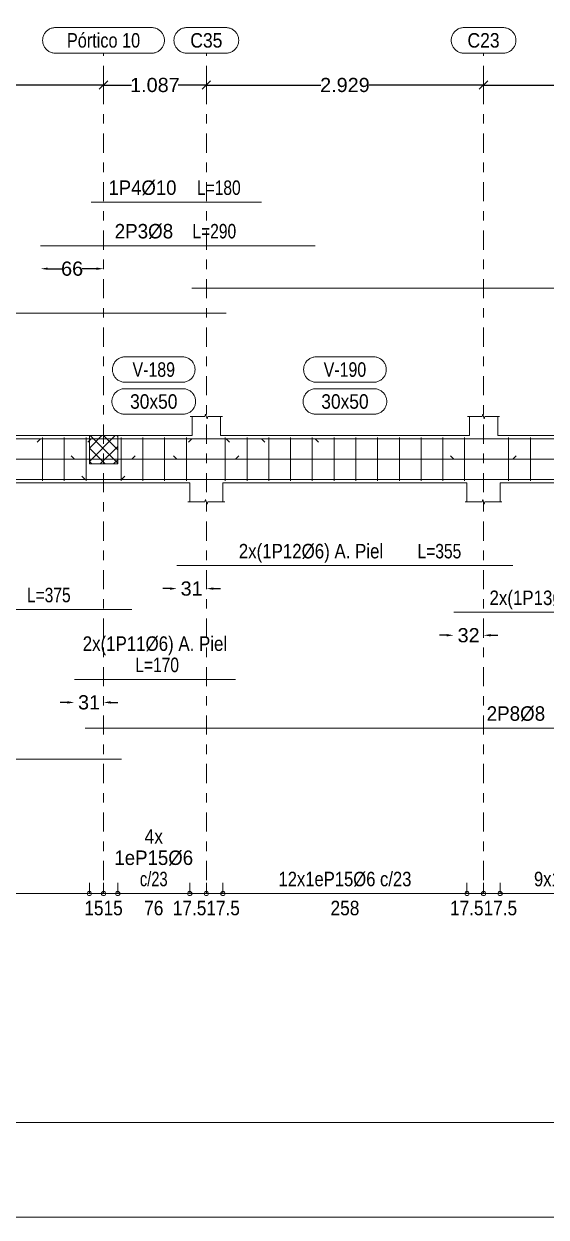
# Model space of a CAD drawing. Header units: millimetres. Extents: x 2 to 158, y -69 to 77.
# Drawn here: x 83.35 to 88.87, y -46.8 to -34.19 of the extents above; entities that cross this region are included whole.
import ezdxf
from ezdxf.enums import TextEntityAlignment as Align

# ---------------------------------------------------------------- set-up
doc = ezdxf.new("R2010")
doc.units = ezdxf.units.MM
doc.linetypes.add('CYPE_RAYAPUNTO', pattern=[0.4125, 0.2025, -0.105, 0, -0.105])
for name, color, linetype, lineweight in [('ALZ_ARM_LONG_ARM_TEXTOS', 3, 'Continuous', 9), ('ALZ_ARM_LONG_TXT_LONG', 3, 'Continuous', 9), ('ALZ_ARM_TRANS_TXT_EST', 3, 'Continuous', 9), ('ALZ_CONT_NUDOS', 122, 'Continuous', 9), ('ALZ_CONT_VIG_HORMIGON', 2, 'Continuous', 9), ('ALZ_COT_COT_ARM', 3, 'Continuous', 0), ('ALZ_COT_COT_EST', 3, 'Continuous', 0), ('ALZ_COT_COT_LIN_APOYOS', 2, 'CYPE_RAYAPUNTO', 0), ('ALZ_COT_LONGITUD_PROYECTADA', 122, 'Continuous', 0), ('ALZ_COT_TEXTOS_ESTRIBOS', 122, 'Continuous', 0), ('ALZ_REF_COT_LIN_AUX_COTA', 2, 'CYPE_RAYAPUNTO', 9), ('ALZ_REF_REF_NOMBRE', 3, 'Continuous', 9), ('ALZ_REF_REF_REFERENCIA', 3, 'Continuous', 9), ('ALZ_REF_TEXTO_REF_NOMBRE', 3, 'Continuous', 9), ('ALZ_REF_TEXTO_REF_REFERENCIA', 3, 'Continuous', 9), ('ARM_LONGITUDINAL_Ø10', 103, 'Continuous', 9), ('ARM_LONGITUDINAL_Ø6', 151, 'Continuous', 9), ('ARM_LONGITUDINAL_Ø8', 32, 'Continuous', 9), ('ARM_TRANSVERSAL_Ø6', 151, 'Continuous', 9), ('RECUAD_LIMITES', 2, 'Continuous', 0), ('RECUAD_MARCO', 1, 'Continuous', 20)]:
    doc.layers.add(name, color=color, linetype=linetype, lineweight=lineweight)
doc.styles.add('CYPETXT_0.225_romans', font='arial.ttf', dxfattribs={"height": 0.15})
doc.styles.add('CYPETXT_romans', font='arial.ttf', dxfattribs={"height": 0.2})
doc.dimstyles.new('cype_arrow', dxfattribs={"dimtxt": 0.18, "dimasz": 0.075, "dimexe": 0.05625, "dimexo": 0.05625, "dimgap": 0, "dimtad": 0, "dimdec": 4, "dimzin": 0, "dimdsep": 46, "dimtxsty": 'CYPETXT_0.225_romans', "dimcen": 0.09, "dimadec": 0, "dimazin": 0, "dimtfac": 1, "dimtdec": 4, "dimtofl": 0, "dimtmove": 2, "dimatfit": 3, "dimfxl": 1, "dimtolj": 1, "dimtzin": 0, "dimarcsym": 0})
doc.dimstyles.new('cype_oblique', dxfattribs={"dimtxt": 0.18, "dimasz": 0.18, "dimexe": 0.05625, "dimexo": 0.05625, "dimgap": 0, "dimtad": 0, "dimdec": 4, "dimzin": 0, "dimdsep": 46, "dimtxsty": 'CYPETXT_0.225_romans', "dimblk": 'OBLIQUE', "dimtsz": 0.045, "dimcen": 0.09, "dimadec": 0, "dimazin": 0, "dimtfac": 1, "dimtdec": 4, "dimtofl": 0, "dimtmove": 2, "dimatfit": 3, "dimfxl": 1, "dimtolj": 1, "dimtzin": 0, "dimarcsym": 0})

# ---------------------------------------------------------------- blocks, each defined once
blk = doc.blocks.new('*D118')
at = {"layer": 'ALZ_COT_LONGITUD_PROYECTADA', "color": 0, "lineweight": -2, "transparency": 16777216}
for p, q in [((80.995, -34.886), (81.085, -34.796)), ((84.148, -34.886), (84.238, -34.796)), ((81.04, -34.841), (82.363, -34.841)), ((84.193, -34.841), (82.869, -34.841))]:
    blk.add_line(p, q, dxfattribs=at)
at = {"layer": 'Defpoints', "color": 0, "transparency": 16777216}
for p in [(81.04, -34.841), (81.04, -34.841), (84.193, -34.841)]:
    blk.add_point(p, dxfattribs=at)
at = {"layer": 'ALZ_COT_LONGITUD_PROYECTADA', "color": 0, "transparency": 16777216, "insert": (82.616, -34.841), "char_height": 0.15, "attachment_point": 5, "style": 'CYPETXT_0.225_romans'}
blk.add_mtext('\\A1;3.153', dxfattribs=at)
blk = doc.blocks.new('_OBLIQUE')
at = {"color": 0, "linetype": 'ByBlock', "lineweight": -2}
blk.add_line((-0.5, -0.5), (0.5, 0.5), dxfattribs=at)
blk = doc.blocks.new('*D119')
at = {"layer": 'ALZ_COT_LONGITUD_PROYECTADA', "color": 0, "lineweight": -2, "transparency": 16777216}
for p, q in [((84.148, -34.886), (84.238, -34.796)), ((85.235, -34.886), (85.325, -34.796)), ((84.193, -34.841), (84.49, -34.841)), ((85.28, -34.841), (84.982, -34.841))]:
    blk.add_line(p, q, dxfattribs=at)
at = {"layer": 'Defpoints', "color": 0, "transparency": 16777216}
for p in [(84.193, -34.841), (84.193, -34.841), (85.28, -34.841)]:
    blk.add_point(p, dxfattribs=at)
at = {"layer": 'ALZ_COT_LONGITUD_PROYECTADA', "color": 0, "transparency": 16777216, "insert": (84.736, -34.841), "char_height": 0.15, "attachment_point": 5, "style": 'CYPETXT_0.225_romans'}
blk.add_mtext('\\A1;1.087', dxfattribs=at)
blk = doc.blocks.new('*D120')
at = {"layer": 'ALZ_COT_LONGITUD_PROYECTADA', "color": 0, "lineweight": -2, "transparency": 16777216}
for p, q in [((85.235, -34.886), (85.325, -34.796)), ((88.164, -34.886), (88.254, -34.796)), ((85.28, -34.841), (86.49, -34.841)), ((88.209, -34.841), (86.999, -34.841))]:
    blk.add_line(p, q, dxfattribs=at)
at = {"layer": 'Defpoints', "color": 0, "transparency": 16777216}
for p in [(85.28, -34.841), (85.28, -34.841), (88.209, -34.841)]:
    blk.add_point(p, dxfattribs=at)
at = {"layer": 'ALZ_COT_LONGITUD_PROYECTADA', "color": 0, "transparency": 16777216, "insert": (86.744, -34.841), "char_height": 0.15, "attachment_point": 5, "style": 'CYPETXT_0.225_romans'}
blk.add_mtext('\\A1;2.929', dxfattribs=at)
blk = doc.blocks.new('*D121')
at = {"layer": 'ALZ_COT_LONGITUD_PROYECTADA', "color": 0, "lineweight": -2, "transparency": 16777216}
for p, q in [((88.164, -34.886), (88.254, -34.796)), ((90.534, -34.886), (90.624, -34.796)), ((88.209, -34.841), (89.198, -34.841)), ((90.579, -34.841), (89.59, -34.841))]:
    blk.add_line(p, q, dxfattribs=at)
at = {"layer": 'Defpoints', "color": 0, "transparency": 16777216}
for p in [(88.209, -34.841), (88.209, -34.841), (90.579, -34.841)]:
    blk.add_point(p, dxfattribs=at)
at = {"layer": 'ALZ_COT_LONGITUD_PROYECTADA', "color": 0, "transparency": 16777216, "insert": (89.394, -34.841), "char_height": 0.15, "attachment_point": 5, "style": 'CYPETXT_0.225_romans'}
blk.add_mtext('\\A1;2.37', dxfattribs=at)
blk = doc.blocks.new('*D125')
at = {"layer": 'ALZ_COT_COT_ARM', "color": 0, "lineweight": -2, "transparency": 16777216}
for p, q in [((83.811, -41.365), (83.736, -41.365)), ((84.268, -41.365), (84.343, -41.365))]:
    blk.add_line(p, q, dxfattribs=at)
at = {"layer": 'ALZ_COT_COT_ARM', "color": 0, "transparency": 16777216}
for points in [[(83.811, -41.353), (83.811, -41.378), (83.886, -41.365)], [(84.268, -41.353), (84.268, -41.378), (84.193, -41.365)]]:
    blk.add_solid(points, dxfattribs=at)
at = {"layer": 'Defpoints', "color": 0, "transparency": 16777216}
for p in [(83.886, -41.365), (84.193, -41.365), (84.193, -41.365)]:
    blk.add_point(p, dxfattribs=at)
at = {"layer": 'ALZ_COT_COT_ARM', "color": 0, "transparency": 16777216, "insert": (84.04, -41.365), "char_height": 0.15, "attachment_point": 5, "style": 'CYPETXT_0.225_romans'}
blk.add_mtext('\\A1;31', dxfattribs=at)
blk = doc.blocks.new('*D126')
at = {"layer": 'ALZ_COT_COT_ARM', "color": 0, "lineweight": -2, "transparency": 16777216}
for p, q in [((84.894, -40.163), (84.819, -40.163)), ((85.355, -40.163), (85.43, -40.163))]:
    blk.add_line(p, q, dxfattribs=at)
at = {"layer": 'ALZ_COT_COT_ARM', "color": 0, "transparency": 16777216}
for points in [[(84.894, -40.15), (84.894, -40.175), (84.969, -40.163)], [(85.355, -40.15), (85.355, -40.175), (85.28, -40.163)]]:
    blk.add_solid(points, dxfattribs=at)
at = {"layer": 'Defpoints', "color": 0, "transparency": 16777216}
for p in [(84.969, -40.163), (85.28, -40.163), (85.28, -40.163)]:
    blk.add_point(p, dxfattribs=at)
at = {"layer": 'ALZ_COT_COT_ARM', "color": 0, "transparency": 16777216, "insert": (85.124, -40.163), "char_height": 0.15, "attachment_point": 5, "style": 'CYPETXT_0.225_romans'}
blk.add_mtext('\\A1;31', dxfattribs=at)
blk = doc.blocks.new('*D127')
at = {"layer": 'ALZ_COT_COT_ARM', "color": 0, "lineweight": -2, "transparency": 16777216}
for p, q in [((87.819, -40.656), (87.744, -40.656)), ((88.284, -40.656), (88.359, -40.656))]:
    blk.add_line(p, q, dxfattribs=at)
at = {"layer": 'ALZ_COT_COT_ARM', "color": 0, "transparency": 16777216}
for points in [[(87.819, -40.643), (87.819, -40.668), (87.894, -40.656)], [(88.284, -40.643), (88.284, -40.668), (88.209, -40.656)]]:
    blk.add_solid(points, dxfattribs=at)
at = {"layer": 'Defpoints', "color": 0, "transparency": 16777216}
for p in [(87.894, -40.656), (88.209, -40.656), (88.209, -40.656)]:
    blk.add_point(p, dxfattribs=at)
at = {"layer": 'ALZ_COT_COT_ARM', "color": 0, "transparency": 16777216, "insert": (88.051, -40.656), "char_height": 0.15, "attachment_point": 5, "style": 'CYPETXT_0.225_romans'}
blk.add_mtext('\\A1;32', dxfattribs=at)
blk = doc.blocks.new('*D129')
at = {"layer": 'ALZ_COT_COT_ARM', "color": 0, "lineweight": -2, "transparency": 16777216}
for p, q in [((83.604, -36.782), (83.753, -36.782)), ((84.118, -36.782), (83.969, -36.782))]:
    blk.add_line(p, q, dxfattribs=at)
at = {"layer": 'ALZ_COT_COT_ARM', "color": 0, "transparency": 16777216}
for points in [[(83.604, -36.769), (83.604, -36.794), (83.529, -36.782)], [(84.118, -36.769), (84.118, -36.794), (84.193, -36.782)]]:
    blk.add_solid(points, dxfattribs=at)
at = {"layer": 'Defpoints', "color": 0, "transparency": 16777216}
for p in [(83.529, -36.782), (84.193, -36.782), (84.193, -36.782)]:
    blk.add_point(p, dxfattribs=at)
at = {"layer": 'ALZ_COT_COT_ARM', "color": 0, "transparency": 16777216, "insert": (83.861, -36.782), "char_height": 0.15, "attachment_point": 5, "style": 'CYPETXT_0.225_romans'}
blk.add_mtext('\\A1;66', dxfattribs=at)

msp = doc.modelspace()

# ---------------------------------------------------------------- linework, layer by layer
at = {"layer": 'ALZ_CONT_NUDOS'}
for p, q in [((85.12957, -38.54497), (85.12957, -38.34497)), ((85.42957, -38.54497), (85.42957, -38.34497)), ((88.05886, -38.54497), (88.05886, -38.34497)), ((88.35886, -38.54497), (88.35886, -38.34497)), ((84.04305, -38.54497), (84.04305, -38.54497)), ((84.34305, -38.54497), (84.34305, -38.54497)), ((85.10457, -38.54497), (85.12957, -38.54497)), ((85.45457, -38.54497), (85.42957, -38.54497)), ((88.03386, -38.54497), (88.05886, -38.54497)), ((88.38386, -38.54497), (88.35886, -38.54497)), ((84.04305, -39.04497), (84.04305, -39.04497)), ((84.34305, -39.04497), (84.34305, -39.04497)), ((85.10457, -39.04497), (85.10457, -39.24497)), ((85.45457, -39.04497), (85.45457, -39.24497)), ((88.03386, -39.04497), (88.03386, -39.24497)), ((88.38386, -39.04497), (88.38386, -39.24497))]:
    msp.add_line(p, q, dxfattribs=at)
at = {"layer": 'ALZ_CONT_NUDOS', "lineweight": 0}
for p, q in [((84.04305, -38.81923), (84.31731, -38.54497)), ((84.04305, -38.67781), (84.17589, -38.54497)), ((84.34305, -38.83639), (84.05163, -38.54497)), ((84.34305, -38.69497), (84.19305, -38.54497)), ((84.34305, -38.55355), (84.33447, -38.54497)), ((84.2102, -38.84497), (84.04305, -38.67781)), ((84.15873, -38.84497), (84.34305, -38.66065)), ((84.06878, -38.84497), (84.04305, -38.81923)), ((84.30015, -38.84497), (84.34305, -38.80207))]:
    msp.add_line(p, q, dxfattribs=at)
at = {"layer": 'ALZ_CONT_NUDOS'}
for points in [[(85.10957, -38.34497), (85.26457, -38.34497), (85.27207, -38.31997), (85.28707, -38.36997), (85.29457, -38.34497), (85.44957, -38.34497)], [(88.03886, -38.34497), (88.19386, -38.34497), (88.20136, -38.31997), (88.21636, -38.36997), (88.22386, -38.34497), (88.37886, -38.34497)], [(84.04305, -38.54497), (84.34305, -38.54497)], [(84.04305, -39.04497), (84.34305, -39.04497)], [(85.08457, -39.24497), (85.26457, -39.24497), (85.27207, -39.21997), (85.28707, -39.26997), (85.29457, -39.24497), (85.47457, -39.24497)], [(88.01386, -39.24497), (88.19386, -39.24497), (88.20136, -39.21997), (88.21636, -39.26997), (88.22386, -39.24497), (88.40386, -39.24497)]]:
    msp.add_lwpolyline(points, dxfattribs=at)
at = {"layer": 'ALZ_CONT_NUDOS', "lineweight": 0}
msp.add_lwpolyline([(84.04305, -38.54497), (84.04305, -38.84497), (84.34305, -38.84497), (84.34305, -38.54497), (84.04305, -38.54497)], close=True, dxfattribs=at)
at = {"layer": 'ALZ_CONT_VIG_HORMIGON'}
for p, q in [((81.21457, -38.54497), (84.04305, -38.54497)), ((84.34305, -38.54497), (85.10457, -38.54497)), ((85.45457, -38.54497), (88.03386, -38.54497)), ((88.38386, -38.54497), (90.40386, -38.54497)), ((81.21457, -39.04497), (84.04305, -39.04497)), ((84.34305, -39.04497), (85.10457, -39.04497)), ((85.45457, -39.04497), (88.03386, -39.04497)), ((88.38386, -39.04497), (90.40386, -39.04497))]:
    msp.add_line(p, q, dxfattribs=at)
at = {"layer": 'ALZ_COT_COT_EST'}
for p, q in [((84.04305, -43.38497), (84.04305, -43.27247)), ((84.19305, -43.38497), (84.19305, -43.27247)), ((84.34305, -43.38497), (84.34305, -43.27247)), ((85.10457, -43.38497), (85.10457, -43.27247)), ((85.27957, -43.38497), (85.27957, -43.27247)), ((85.45457, -43.38497), (85.45457, -43.27247)), ((88.03386, -43.38497), (88.03386, -43.27247)), ((88.20886, -43.38497), (88.20886, -43.27247)), ((88.38386, -43.38497), (88.38386, -43.27247))]:
    msp.add_line(p, q, dxfattribs=at)
for points in [[(81.21457, -43.38497), (84.04305, -43.38497), (84.04305, -43.27247)], [(84.04305, -43.38497), (84.19305, -43.38497), (84.19305, -43.27247)], [(84.19305, -43.38497), (84.34305, -43.38497), (84.34305, -43.27247)], [(84.34305, -43.38497), (85.10457, -43.38497), (85.10457, -43.27247)], [(85.10457, -43.38497), (85.27957, -43.38497), (85.27957, -43.27247)], [(85.27957, -43.38497), (85.45457, -43.38497), (85.45457, -43.27247)], [(85.45457, -43.38497), (88.03386, -43.38497), (88.03386, -43.27247)], [(88.03386, -43.38497), (88.20886, -43.38497), (88.20886, -43.27247)], [(88.20886, -43.38497), (88.38386, -43.38497), (88.38386, -43.27247)], [(88.38386, -43.38497), (90.40386, -43.38497), (90.40386, -43.27247)]]:
    msp.add_lwpolyline(points, dxfattribs=at)
for centre in [(84.04305, -43.38497), (84.04305, -43.38497), (84.19305, -43.38497), (84.19305, -43.38497), (84.34305, -43.38497), (84.34305, -43.38497), (85.10457, -43.38497), (85.10457, -43.38497), (85.27957, -43.38497), (85.27957, -43.38497), (85.45457, -43.38497), (85.45457, -43.38497), (88.03386, -43.38497), (88.03386, -43.38497), (88.20886, -43.38497), (88.20886, -43.38497), (88.38386, -43.38497), (88.38386, -43.38497)]:
    msp.add_circle(centre, 0.0225, dxfattribs=at)
at = {"layer": 'ALZ_COT_COT_LIN_APOYOS'}
for p, q in [((84.19305, -34.84107), (84.19305, -43.38497)), ((85.27957, -34.84107), (85.27957, -43.38497)), ((88.20886, -34.84107), (88.20886, -43.38497))]:
    msp.add_line(p, q, dxfattribs=at)
at = {"layer": 'ALZ_REF_COT_LIN_AUX_COTA'}
for p, q in [((84.19305, -34.84107), (84.19305, -34.50357)), ((85.27957, -34.84107), (85.27957, -34.50357)), ((88.20886, -34.84107), (88.20886, -34.50357))]:
    msp.add_line(p, q, dxfattribs=at)
at = {"layer": 'ALZ_REF_REF_NOMBRE'}
for points in [[(85.02531, -37.71247), (85.03433, -37.71277), (85.0433, -37.71367), (85.0522, -37.71517), (85.06098, -37.71726), (85.06959, -37.71994), (85.07801, -37.72318), (85.0862, -37.72698), (85.09411, -37.73131), (85.10171, -37.73617), (85.10898, -37.74152), (85.11587, -37.74734), (85.12235, -37.75362), (85.1284, -37.76031), (85.13399, -37.76739), (85.1391, -37.77483), (85.1437, -37.78259), (85.14777, -37.79064), (85.15129, -37.79895), (85.15425, -37.80747), (85.15663, -37.81617), (85.15843, -37.82501), (85.15963, -37.83395), (85.16023, -37.84296), (85.16023, -37.85198), (85.15963, -37.86098), (85.15843, -37.86992), (85.15663, -37.87876), (85.15425, -37.88747), (85.15129, -37.89599), (85.14777, -37.90429), (85.1437, -37.91235), (85.1391, -37.92011), (85.13399, -37.92755), (85.1284, -37.93463), (85.12235, -37.94132), (85.11587, -37.94759), (85.10898, -37.95342), (85.10171, -37.95877), (85.09411, -37.96362), (85.0862, -37.96796), (85.07801, -37.97176), (85.06959, -37.975), (85.06098, -37.97767), (85.0522, -37.97976), (85.0433, -37.98126), (85.03433, -37.98217), (85.02531, -37.98247), (84.42231, -37.98247), (84.41329, -37.98217), (84.40432, -37.98126), (84.39542, -37.97976), (84.38664, -37.97767), (84.37803, -37.975), (84.36961, -37.97176), (84.36142, -37.96796), (84.35351, -37.96362), (84.34591, -37.95877), (84.33864, -37.95342), (84.33175, -37.94759), (84.32527, -37.94132), (84.31922, -37.93463), (84.31363, -37.92755), (84.30852, -37.92011), (84.30392, -37.91235), (84.29985, -37.90429), (84.29633, -37.89599), (84.29337, -37.88747), (84.29099, -37.87876), (84.28919, -37.86992), (84.28799, -37.86098), (84.28739, -37.85198), (84.28739, -37.84296), (84.28799, -37.83395), (84.28919, -37.82501), (84.29099, -37.81617), (84.29337, -37.80747), (84.29633, -37.79895), (84.29985, -37.79064), (84.30392, -37.78259), (84.30852, -37.77483), (84.31363, -37.76739), (84.31922, -37.76031), (84.32527, -37.75362), (84.33175, -37.74734), (84.33864, -37.74152), (84.34591, -37.73617), (84.35351, -37.73131), (84.36142, -37.72698), (84.36961, -37.72318), (84.37803, -37.71994), (84.38664, -37.71726), (84.39542, -37.71517), (84.40432, -37.71367), (84.41329, -37.71277), (84.42231, -37.71247), (85.02531, -37.71247)], [(87.04572, -37.71247), (87.05474, -37.71277), (87.06371, -37.71367), (87.07261, -37.71517), (87.08138, -37.71726), (87.09, -37.71994), (87.09842, -37.72318), (87.1066, -37.72698), (87.11452, -37.73131), (87.12212, -37.73617), (87.12938, -37.74152), (87.13627, -37.74734), (87.14276, -37.75362), (87.14881, -37.76031), (87.1544, -37.76739), (87.15951, -37.77483), (87.16411, -37.78259), (87.16818, -37.79064), (87.1717, -37.79895), (87.17466, -37.80747), (87.17704, -37.81617), (87.17884, -37.82501), (87.18004, -37.83395), (87.18064, -37.84296), (87.18064, -37.85198), (87.18004, -37.86098), (87.17884, -37.86992), (87.17704, -37.87876), (87.17466, -37.88747), (87.1717, -37.89599), (87.16818, -37.90429), (87.16411, -37.91235), (87.15951, -37.92011), (87.1544, -37.92755), (87.14881, -37.93463), (87.14276, -37.94132), (87.13627, -37.94759), (87.12938, -37.95342), (87.12212, -37.95877), (87.11452, -37.96362), (87.1066, -37.96796), (87.09842, -37.97176), (87.09, -37.975), (87.08138, -37.97767), (87.07261, -37.97976), (87.06371, -37.98126), (87.05474, -37.98217), (87.04572, -37.98247), (86.44272, -37.98247), (86.4337, -37.98217), (86.42472, -37.98126), (86.41583, -37.97976), (86.40705, -37.97767), (86.39844, -37.975), (86.39002, -37.97176), (86.38183, -37.96796), (86.37392, -37.96362), (86.36632, -37.95877), (86.35905, -37.95342), (86.35216, -37.94759), (86.34568, -37.94132), (86.33963, -37.93463), (86.33403, -37.92755), (86.32893, -37.92011), (86.32433, -37.91235), (86.32026, -37.90429), (86.31674, -37.89599), (86.31378, -37.88747), (86.3114, -37.87876), (86.3096, -37.86992), (86.3084, -37.86098), (86.30779, -37.85198), (86.30779, -37.84296), (86.3084, -37.83395), (86.3096, -37.82501), (86.3114, -37.81617), (86.31378, -37.80747), (86.31674, -37.79895), (86.32026, -37.79064), (86.32433, -37.78259), (86.32893, -37.77483), (86.33403, -37.76739), (86.33963, -37.76031), (86.34568, -37.75362), (86.35216, -37.74734), (86.35905, -37.74152), (86.36632, -37.73617), (86.37392, -37.73131), (86.38183, -37.72698), (86.39002, -37.72318), (86.39844, -37.71994), (86.40705, -37.71726), (86.41583, -37.71517), (86.42472, -37.71367), (86.4337, -37.71277), (86.44272, -37.71247), (87.04572, -37.71247)], [(85.03094, -38.04997), (85.03995, -38.05027), (85.04893, -38.05117), (85.05783, -38.05267), (85.0666, -38.05476), (85.07522, -38.05744), (85.08364, -38.06068), (85.09182, -38.06448), (85.09973, -38.06881), (85.10734, -38.07367), (85.1146, -38.07902), (85.12149, -38.08484), (85.12798, -38.09112), (85.13403, -38.09781), (85.13962, -38.10489), (85.14473, -38.11233), (85.14932, -38.12009), (85.15339, -38.12814), (85.15691, -38.13645), (85.15987, -38.14497), (85.16226, -38.15367), (85.16405, -38.16251), (85.16526, -38.17145), (85.16586, -38.18046), (85.16586, -38.18948), (85.16526, -38.19848), (85.16405, -38.20742), (85.16226, -38.21626), (85.15987, -38.22497), (85.15691, -38.23349), (85.15339, -38.24179), (85.14932, -38.24985), (85.14473, -38.25761), (85.13962, -38.26505), (85.13403, -38.27213), (85.12798, -38.27882), (85.12149, -38.28509), (85.1146, -38.29092), (85.10734, -38.29627), (85.09973, -38.30112), (85.09182, -38.30546), (85.08364, -38.30926), (85.07522, -38.3125), (85.0666, -38.31517), (85.05783, -38.31726), (85.04893, -38.31876), (85.03995, -38.31967), (85.03094, -38.31997), (84.41669, -38.31997), (84.40767, -38.31967), (84.39869, -38.31876), (84.3898, -38.31726), (84.38102, -38.31517), (84.3724, -38.3125), (84.36398, -38.30926), (84.3558, -38.30546), (84.34789, -38.30112), (84.34028, -38.29627), (84.33302, -38.29092), (84.32613, -38.28509), (84.31964, -38.27882), (84.31359, -38.27213), (84.308, -38.26505), (84.30289, -38.25761), (84.2983, -38.24985), (84.29423, -38.24179), (84.29071, -38.23349), (84.28775, -38.22497), (84.28536, -38.21626), (84.28357, -38.20742), (84.28236, -38.19848), (84.28176, -38.18948), (84.28176, -38.18046), (84.28236, -38.17145), (84.28357, -38.16251), (84.28536, -38.15367), (84.28775, -38.14497), (84.29071, -38.13645), (84.29423, -38.12814), (84.2983, -38.12009), (84.30289, -38.11233), (84.308, -38.10489), (84.31359, -38.09781), (84.31964, -38.09112), (84.32613, -38.08484), (84.33302, -38.07902), (84.34028, -38.07367), (84.34789, -38.06881), (84.3558, -38.06448), (84.36398, -38.06068), (84.3724, -38.05744), (84.38102, -38.05476), (84.3898, -38.05267), (84.39869, -38.05117), (84.40767, -38.05027), (84.41669, -38.04997), (85.03094, -38.04997)], [(87.05134, -38.04997), (87.06036, -38.05027), (87.06934, -38.05117), (87.07823, -38.05267), (87.08701, -38.05476), (87.09563, -38.05744), (87.10405, -38.06068), (87.11223, -38.06448), (87.12014, -38.06881), (87.12775, -38.07367), (87.13501, -38.07902), (87.1419, -38.08484), (87.14838, -38.09112), (87.15444, -38.09781), (87.16003, -38.10489), (87.16513, -38.11233), (87.16973, -38.12009), (87.1738, -38.12814), (87.17732, -38.13645), (87.18028, -38.14497), (87.18267, -38.15367), (87.18446, -38.16251), (87.18567, -38.17145), (87.18627, -38.18046), (87.18627, -38.18948), (87.18567, -38.19848), (87.18446, -38.20742), (87.18267, -38.21626), (87.18028, -38.22497), (87.17732, -38.23349), (87.1738, -38.24179), (87.16973, -38.24985), (87.16513, -38.25761), (87.16003, -38.26505), (87.15444, -38.27213), (87.14838, -38.27882), (87.1419, -38.28509), (87.13501, -38.29092), (87.12775, -38.29627), (87.12014, -38.30112), (87.11223, -38.30546), (87.10405, -38.30926), (87.09563, -38.3125), (87.08701, -38.31517), (87.07823, -38.31726), (87.06934, -38.31876), (87.06036, -38.31967), (87.05134, -38.31997), (86.43709, -38.31997), (86.42808, -38.31967), (86.4191, -38.31876), (86.4102, -38.31726), (86.40143, -38.31517), (86.39281, -38.3125), (86.38439, -38.30926), (86.37621, -38.30546), (86.3683, -38.30112), (86.36069, -38.29627), (86.35343, -38.29092), (86.34654, -38.28509), (86.34005, -38.27882), (86.334, -38.27213), (86.32841, -38.26505), (86.3233, -38.25761), (86.31871, -38.24985), (86.31464, -38.24179), (86.31111, -38.23349), (86.30815, -38.22497), (86.30577, -38.21626), (86.30397, -38.20742), (86.30277, -38.19848), (86.30217, -38.18948), (86.30217, -38.18046), (86.30277, -38.17145), (86.30397, -38.16251), (86.30577, -38.15367), (86.30815, -38.14497), (86.31111, -38.13645), (86.31464, -38.12814), (86.31871, -38.12009), (86.3233, -38.11233), (86.32841, -38.10489), (86.334, -38.09781), (86.34005, -38.09112), (86.34654, -38.08484), (86.35343, -38.07902), (86.36069, -38.07367), (86.3683, -38.06881), (86.37621, -38.06448), (86.38439, -38.06068), (86.39281, -38.05744), (86.40143, -38.05476), (86.4102, -38.05267), (86.4191, -38.05117), (86.42808, -38.05027), (86.43709, -38.04997), (87.05134, -38.04997)]]:
    msp.add_lwpolyline(points, close=True, dxfattribs=at)
at = {"layer": 'ALZ_REF_REF_REFERENCIA'}
for points in [[(84.70155, -34.23357), (84.71056, -34.23387), (84.71954, -34.23477), (84.72844, -34.23627), (84.73721, -34.23837), (84.74583, -34.24104), (84.75425, -34.24428), (84.76243, -34.24808), (84.77034, -34.25241), (84.77795, -34.25727), (84.78521, -34.26262), (84.7921, -34.26845), (84.79859, -34.27472), (84.80464, -34.28141), (84.81023, -34.28849), (84.81534, -34.29593), (84.81993, -34.30369), (84.824, -34.31174), (84.82753, -34.32005), (84.83049, -34.32857), (84.83287, -34.33727), (84.83467, -34.34611), (84.83587, -34.35506), (84.83647, -34.36406), (84.83647, -34.37308), (84.83587, -34.38208), (84.83467, -34.39102), (84.83287, -34.39986), (84.83049, -34.40857), (84.82753, -34.41709), (84.824, -34.4254), (84.81993, -34.43345), (84.81534, -34.44121), (84.81023, -34.44865), (84.80464, -34.45573), (84.79859, -34.46242), (84.7921, -34.46869), (84.78521, -34.47452), (84.77795, -34.47987), (84.77034, -34.48472), (84.76243, -34.48906), (84.75425, -34.49286), (84.74583, -34.4961), (84.73721, -34.49877), (84.72844, -34.50086), (84.71954, -34.50236), (84.71056, -34.50327), (84.70155, -34.50357), (83.68455, -34.50357), (83.67553, -34.50327), (83.66655, -34.50236), (83.65766, -34.50086), (83.64888, -34.49877), (83.64026, -34.4961), (83.63184, -34.49286), (83.62366, -34.48906), (83.61575, -34.48472), (83.60814, -34.47987), (83.60088, -34.47452), (83.59399, -34.46869), (83.58751, -34.46242), (83.58145, -34.45573), (83.57586, -34.44865), (83.57076, -34.44121), (83.56616, -34.43345), (83.56209, -34.4254), (83.55857, -34.41709), (83.55561, -34.40857), (83.55322, -34.39986), (83.55143, -34.39102), (83.55022, -34.38208), (83.54962, -34.37308), (83.54962, -34.36406), (83.55022, -34.35506), (83.55143, -34.34611), (83.55322, -34.33727), (83.55561, -34.32857), (83.55857, -34.32005), (83.56209, -34.31174), (83.56616, -34.30369), (83.57076, -34.29593), (83.57586, -34.28849), (83.58145, -34.28141), (83.58751, -34.27472), (83.59399, -34.26845), (83.60088, -34.26262), (83.60814, -34.25727), (83.61575, -34.25241), (83.62366, -34.24808), (83.63184, -34.24428), (83.64026, -34.24104), (83.64888, -34.23837), (83.65766, -34.23627), (83.66655, -34.23477), (83.67553, -34.23387), (83.68455, -34.23357), (84.70155, -34.23357)], [(85.48657, -34.23357), (85.49559, -34.23387), (85.50457, -34.23477), (85.51346, -34.23627), (85.52224, -34.23837), (85.53086, -34.24104), (85.53928, -34.24428), (85.54746, -34.24808), (85.55537, -34.25241), (85.56298, -34.25727), (85.57024, -34.26262), (85.57713, -34.26845), (85.58361, -34.27472), (85.58967, -34.28141), (85.59526, -34.28849), (85.60036, -34.29593), (85.60496, -34.30369), (85.60903, -34.31174), (85.61255, -34.32005), (85.61551, -34.32857), (85.6179, -34.33727), (85.61969, -34.34611), (85.6209, -34.35506), (85.6215, -34.36406), (85.6215, -34.37308), (85.6209, -34.38208), (85.61969, -34.39102), (85.6179, -34.39986), (85.61551, -34.40857), (85.61255, -34.41709), (85.60903, -34.4254), (85.60496, -34.43345), (85.60036, -34.44121), (85.59526, -34.44865), (85.58967, -34.45573), (85.58361, -34.46242), (85.57713, -34.46869), (85.57024, -34.47452), (85.56298, -34.47987), (85.55537, -34.48472), (85.54746, -34.48906), (85.53928, -34.49286), (85.53086, -34.4961), (85.52224, -34.49877), (85.51346, -34.50086), (85.50457, -34.50236), (85.49559, -34.50327), (85.48657, -34.50357), (85.07257, -34.50357), (85.06356, -34.50327), (85.05458, -34.50236), (85.04568, -34.50086), (85.03691, -34.49877), (85.02829, -34.4961), (85.01987, -34.49286), (85.01169, -34.48906), (85.00378, -34.48472), (84.99617, -34.47987), (84.98891, -34.47452), (84.98202, -34.46869), (84.97553, -34.46242), (84.96948, -34.45573), (84.96389, -34.44865), (84.95878, -34.44121), (84.95419, -34.43345), (84.95012, -34.4254), (84.94659, -34.41709), (84.94363, -34.40857), (84.94125, -34.39986), (84.93945, -34.39102), (84.93825, -34.38208), (84.93765, -34.37308), (84.93765, -34.36406), (84.93825, -34.35506), (84.93945, -34.34611), (84.94125, -34.33727), (84.94363, -34.32857), (84.94659, -34.32005), (84.95012, -34.31174), (84.95419, -34.30369), (84.95878, -34.29593), (84.96389, -34.28849), (84.96948, -34.28141), (84.97553, -34.27472), (84.98202, -34.26845), (84.98891, -34.26262), (84.99617, -34.25727), (85.00378, -34.25241), (85.01169, -34.24808), (85.01987, -34.24428), (85.02829, -34.24104), (85.03691, -34.23837), (85.04568, -34.23627), (85.05458, -34.23477), (85.06356, -34.23387), (85.07257, -34.23357), (85.48657, -34.23357)], [(88.41586, -34.23357), (88.42488, -34.23387), (88.43386, -34.23477), (88.44275, -34.23627), (88.45153, -34.23837), (88.46015, -34.24104), (88.46857, -34.24428), (88.47675, -34.24808), (88.48466, -34.25241), (88.49227, -34.25727), (88.49953, -34.26262), (88.50642, -34.26845), (88.5129, -34.27472), (88.51896, -34.28141), (88.52455, -34.28849), (88.52965, -34.29593), (88.53425, -34.30369), (88.53832, -34.31174), (88.54184, -34.32005), (88.5448, -34.32857), (88.54719, -34.33727), (88.54898, -34.34611), (88.55019, -34.35506), (88.55079, -34.36406), (88.55079, -34.37308), (88.55019, -34.38208), (88.54898, -34.39102), (88.54719, -34.39986), (88.5448, -34.40857), (88.54184, -34.41709), (88.53832, -34.4254), (88.53425, -34.43345), (88.52965, -34.44121), (88.52455, -34.44865), (88.51896, -34.45573), (88.5129, -34.46242), (88.50642, -34.46869), (88.49953, -34.47452), (88.49227, -34.47987), (88.48466, -34.48472), (88.47675, -34.48906), (88.46857, -34.49286), (88.46015, -34.4961), (88.45153, -34.49877), (88.44275, -34.50086), (88.43386, -34.50236), (88.42488, -34.50327), (88.41586, -34.50357), (88.00186, -34.50357), (87.99285, -34.50327), (87.98387, -34.50236), (87.97497, -34.50086), (87.9662, -34.49877), (87.95758, -34.4961), (87.94916, -34.49286), (87.94098, -34.48906), (87.93307, -34.48472), (87.92546, -34.47987), (87.9182, -34.47452), (87.91131, -34.46869), (87.90482, -34.46242), (87.89877, -34.45573), (87.89318, -34.44865), (87.88807, -34.44121), (87.88348, -34.43345), (87.87941, -34.4254), (87.87588, -34.41709), (87.87292, -34.40857), (87.87054, -34.39986), (87.86874, -34.39102), (87.86754, -34.38208), (87.86694, -34.37308), (87.86694, -34.36406), (87.86754, -34.35506), (87.86874, -34.34611), (87.87054, -34.33727), (87.87292, -34.32857), (87.87588, -34.32005), (87.87941, -34.31174), (87.88348, -34.30369), (87.88807, -34.29593), (87.89318, -34.28849), (87.89877, -34.28141), (87.90482, -34.27472), (87.91131, -34.26845), (87.9182, -34.26262), (87.92546, -34.25727), (87.93307, -34.25241), (87.94098, -34.24808), (87.94916, -34.24428), (87.95758, -34.24104), (87.9662, -34.23837), (87.97497, -34.23627), (87.98387, -34.23477), (87.99285, -34.23387), (88.00186, -34.23357), (88.41586, -34.23357)]]:
    msp.add_lwpolyline(points, close=True, dxfattribs=at)
at = {"layer": 'ARM_LONGITUDINAL_Ø10'}
for p, q in [((84.06305, -38.58097), (84.02769, -38.61632)), ((85.86305, -38.58097), (85.8984, -38.61632)), ((84.38457, -39.00897), (84.41993, -38.97361))]:
    msp.add_line(p, q, dxfattribs=at)
for points in [[(84.06305, -36.07857), (85.86305, -36.07857)], [(84.06305, -38.58097), (85.86305, -38.58097)], [(80.88457, -39.00897), (84.38457, -39.00897)], [(80.88457, -41.96602), (84.38457, -41.96602)]]:
    msp.add_lwpolyline(points, dxfattribs=at)
at = {"layer": 'ARM_LONGITUDINAL_Ø6'}
for p, q in [((83.88631, -38.79497), (83.85095, -38.75961)), ((84.49131, -38.79497), (84.52667, -38.75961)), ((84.96922, -38.79497), (84.93386, -38.75961)), ((85.58631, -38.79497), (85.62167, -38.75961)), ((87.89386, -38.79497), (87.85851, -38.75961)), ((88.51922, -38.79497), (88.55457, -38.75961))]:
    msp.add_line(p, q, dxfattribs=at)
for points in [[(80.74131, -38.79497), (84.49131, -38.79497)], [(83.88631, -38.79497), (85.58631, -38.79497)], [(84.96922, -38.79497), (88.51922, -38.79497)], [(87.89386, -38.79497), (90.89386, -38.79497)], [(84.96922, -39.91997), (88.51922, -39.91997)], [(80.74131, -40.38344), (84.49131, -40.38344)], [(87.89386, -40.41297), (90.89386, -40.41297)], [(83.88631, -41.12216), (85.58631, -41.12216)]]:
    msp.add_lwpolyline(points, dxfattribs=at)
at = {"layer": 'ARM_LONGITUDINAL_Ø8'}
for p, q in [((83.52859, -38.58097), (83.49323, -38.61632)), ((85.12457, -38.58097), (85.08922, -38.61632)), ((85.48957, -38.58097), (85.52493, -38.61632)), ((86.42859, -38.58097), (86.46394, -38.61632)), ((83.99957, -39.00897), (83.96376, -38.97408))]:
    msp.add_line(p, q, dxfattribs=at)
for points in [[(83.52859, -36.53857), (86.42859, -36.53857)], [(93.96957, -36.98648), (85.12457, -36.98648)], [(76.58957, -37.25247), (85.48957, -37.25247)], [(76.58957, -38.58097), (85.48957, -38.58097)], [(83.52859, -38.58097), (86.42859, -38.58097)], [(93.96957, -38.58097), (85.12457, -38.58097)], [(93.96957, -38.87897), (93.96957, -38.98497), (93.96775, -38.99415), (93.96254, -39.00194), (93.95476, -39.00714), (93.94557, -39.00897), (83.99957, -39.00897)], [(93.96957, -41.50622), (93.96957, -41.61222), (93.96775, -41.62141), (93.96254, -41.62919), (93.95476, -41.63439), (93.94557, -41.63622), (83.99957, -41.63622)]]:
    msp.add_lwpolyline(points, dxfattribs=at)
at = {"layer": 'ARM_TRANSVERSAL_Ø6'}
for p, q in [((83.54881, -38.56497), (83.54881, -39.02497)), ((83.77881, -38.56497), (83.77881, -39.02497)), ((84.00881, -38.56497), (84.00881, -39.02497)), ((84.37881, -38.56497), (84.37881, -39.02497)), ((84.60881, -38.56497), (84.60881, -39.02497)), ((84.83881, -38.56497), (84.83881, -39.02497)), ((85.06881, -38.56497), (85.06881, -39.02497)), ((85.47922, -38.56497), (85.47922, -39.02497)), ((85.70922, -38.56497), (85.70922, -39.02497)), ((85.93922, -38.56497), (85.93922, -39.02497)), ((86.16922, -38.56497), (86.16922, -39.02497)), ((86.39922, -38.56497), (86.39922, -39.02497)), ((86.62922, -38.56497), (86.62922, -39.02497)), ((86.85922, -38.56497), (86.85922, -39.02497)), ((87.08922, -38.56497), (87.08922, -39.02497)), ((87.31922, -38.56497), (87.31922, -39.02497)), ((87.54922, -38.56497), (87.54922, -39.02497)), ((87.77922, -38.56497), (87.77922, -39.02497)), ((88.00922, -38.56497), (88.00922, -39.02497)), ((88.47386, -38.56497), (88.47386, -39.02497)), ((88.70386, -38.56497), (88.70386, -39.02497))]:
    msp.add_line(p, q, dxfattribs=at)
at = {"layer": 'RECUAD_LIMITES'}
msp.add_lwpolyline([(67.36494, -46.80496), (126.76494, -46.80496), (126.76494, -4.80496), (67.36494, -4.80496), (67.36494, -46.80496)], close=True, dxfattribs=at)
at = {"layer": 'RECUAD_MARCO'}
msp.add_lwpolyline([(69.86494, -45.80496), (125.76494, -45.80496), (125.76494, -5.80496), (69.86494, -5.80496), (69.86494, -45.80496)], close=True, dxfattribs=at)

# ---------------------------------------------------------------- texts
at = {"layer": 'ALZ_ARM_LONG_ARM_TEXTOS', "style": 'CYPETXT_romans'}
for s, height, width, p in [('1P4%%c10', 0.153333, 0.914795, (84.6043, -36.0019)), ('2P3%%c8', 0.153333, 0.926742, (84.61984, -36.4619)), ('2x(1P12%%c6) A. Piel', 0.1533333, 0.832631, (86.38547, -39.8433)), ('2x(1P13%%c6) A. Piel', 0.1533333, 0.832631, (89.03511, -40.3363)), ('2x(1P11%%c6) A. Piel', 0.1533333, 0.832631, (84.73631, -40.82049)), ('2P8%%c8', 0.153333, 0.926742, (88.55082, -41.55955))]:
    msp.add_text(s, height=height, dxfattribs=dict(at, width=width)).set_placement(p, align=Align.CENTER)
at = {"layer": 'ALZ_ARM_LONG_TXT_LONG', "style": 'CYPETXT_romans', "width": 0.768527}
for s, p in [(' L=180', (85.38817, -36.0019)), (' L=290', (85.34071, -36.4619)), (' L=355', (87.71947, -39.8433)), (' L=375', (83.59156, -40.30678)), (' L=170', (84.73631, -41.04549))]:
    msp.add_text(s, height=0.153333, dxfattribs=at).set_placement(p, align=Align.CENTER)
at = {"layer": 'ALZ_ARM_TRANS_TXT_EST', "style": 'CYPETXT_romans'}
for s, height, width, p in [('4x', 0.153333, 0.863171, (84.72381, -42.85831)), ('1eP15%%c6', 0.153333, 0.918741, (84.72381, -43.08331)), ('c/23', 0.153333, 0.723791, (84.72381, -43.30831)), ('12x1eP15%%c6 c/23', 0.1533333, 0.819407, (86.74422, -43.30831)), ('9x1eP15%%c6 c/23', 0.1533333, 0.816977, (89.39386, -43.30831))]:
    msp.add_text(s, height=height, dxfattribs=dict(at, width=width)).set_placement(p, align=Align.CENTER)
at = {"layer": 'ALZ_COT_TEXTOS_ESTRIBOS', "style": 'CYPETXT_romans'}
for s, width, p in [('15', 0.853312, (84.19305, -43.46164)), ('17.5', 0.85041, (85.27957, -43.46164)), ('17.5', 0.85041, (88.20886, -43.46164))]:
    msp.add_text(s, height=0.153333, dxfattribs=dict(at, width=width)).set_placement(p, align=Align.TOP_RIGHT)
for s, width, p in [('15', 0.853312, (84.19305, -43.46164)), ('17.5', 0.85041, (85.27957, -43.46164)), ('17.5', 0.85041, (88.20886, -43.46164))]:
    msp.add_text(s, height=0.153333, dxfattribs=dict(at, width=width)).set_placement(p, align=Align.TOP_LEFT)
at = {"layer": 'ALZ_COT_TEXTOS_ESTRIBOS', "style": 'CYPETXT_romans', "width": 0.853312}
for s, p in [('76', (84.72381, -43.46164)), ('258', (86.74422, -43.46164))]:
    msp.add_text(s, height=0.153333, dxfattribs=at).set_placement(p, align=Align.TOP_CENTER)
at = {"layer": 'ALZ_REF_TEXTO_REF_NOMBRE', "style": 'CYPETXT_romans'}
for s, width, p in [('V-189', 0.78605, (84.72381, -37.84747)), ('V-190', 0.78605, (86.74422, -37.84747)), ('30x50', 0.857077, (84.72381, -38.18497)), ('30x50', 0.857077, (86.74422, -38.18497))]:
    msp.add_text(s, height=0.153333, dxfattribs=dict(at, width=width)).set_placement(p, align=Align.MIDDLE_CENTER)
at = {"layer": 'ALZ_REF_TEXTO_REF_REFERENCIA', "style": 'CYPETXT_romans'}
for s, width, p in [('Pórtico 10', 0.802493, (84.19305, -34.36857)), ('C35', 0.864, (85.27957, -34.36857)), ('C23', 0.864, (88.20886, -34.36857))]:
    msp.add_text(s, height=0.153333, dxfattribs=dict(at, width=width)).set_placement(p, align=Align.MIDDLE_CENTER)

# ---------------------------------------------------------------- dimensions: what is measured, and where the dimension line sits
at = {"layer": 'ALZ_COT_COT_ARM'}
for p1, p2, text, picture, middle in [((83.52859, -36.78157), (84.19305, -36.78157), '66', '*D129', (83.86082, -36.78157)), ((84.96922, -40.16297), (85.27957, -40.16297), '31', '*D126', (85.1244, -40.16297)), ((87.89386, -40.65597), (88.20886, -40.65597), '32', '*D127', (88.05136, -40.65597)), ((83.88631, -41.36516), (84.19305, -41.36516), '31', '*D125', (84.03968, -41.36516))]:
    dim = msp.add_aligned_dim(p1=p1, p2=p2, distance=0, text=text, dimstyle='cype_arrow', override={"dimexe": 0, "dimexo": 0}, dxfattribs=at)
    dim.commit()
    dim.dimension.update_dxf_attribs({"geometry": picture, "text_midpoint": middle})
at = {"layer": 'ALZ_COT_LONGITUD_PROYECTADA'}
for p1, p2, text, picture, middle in [((84.19305, -34.84107), (81.03957, -34.84107), '3.153', '*D118', (82.61631, -34.84107)), ((85.27957, -34.84107), (84.19305, -34.84107), '1.087', '*D119', (84.73631, -34.84107)), ((88.20886, -34.84107), (85.27957, -34.84107), '2.929', '*D120', (86.74422, -34.84107)), ((90.57886, -34.84107), (88.20886, -34.84107), '2.37', '*D121', (89.39386, -34.84107))]:
    dim = msp.add_aligned_dim(p1=p1, p2=p2, distance=0, text=text, dimstyle='cype_oblique', override={"dimexe": 0, "dimexo": 0}, dxfattribs=at)
    dim.commit()
    dim.dimension.update_dxf_attribs({"geometry": picture, "text_midpoint": middle})

doc.saveas('drawing.dxf')
